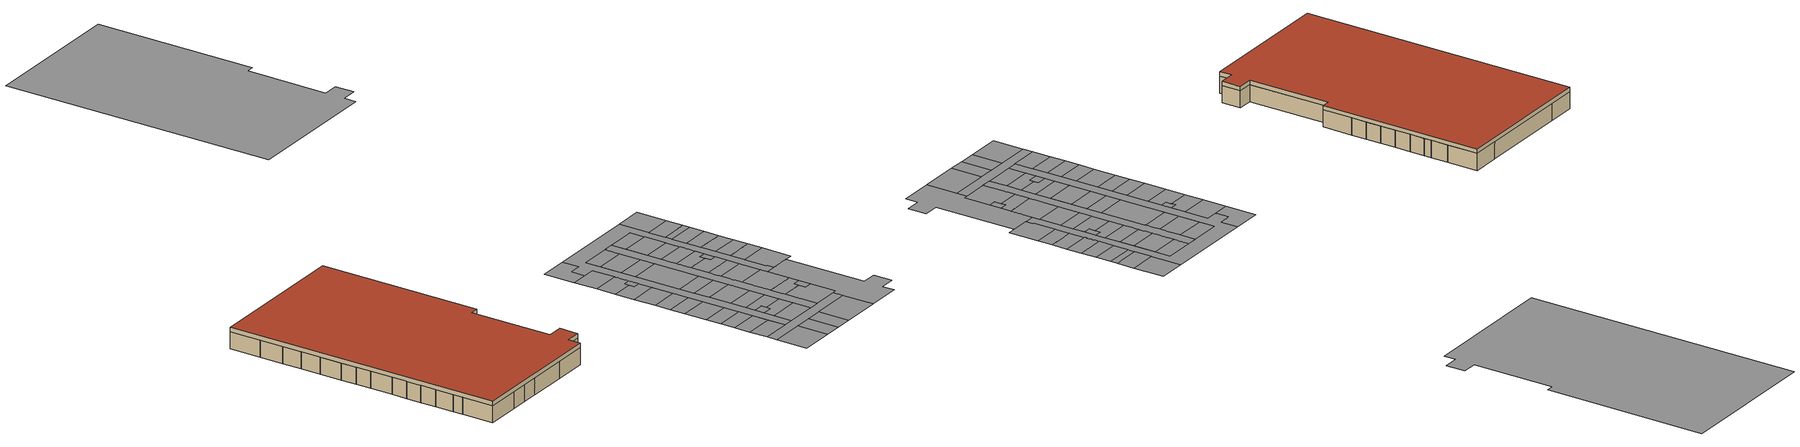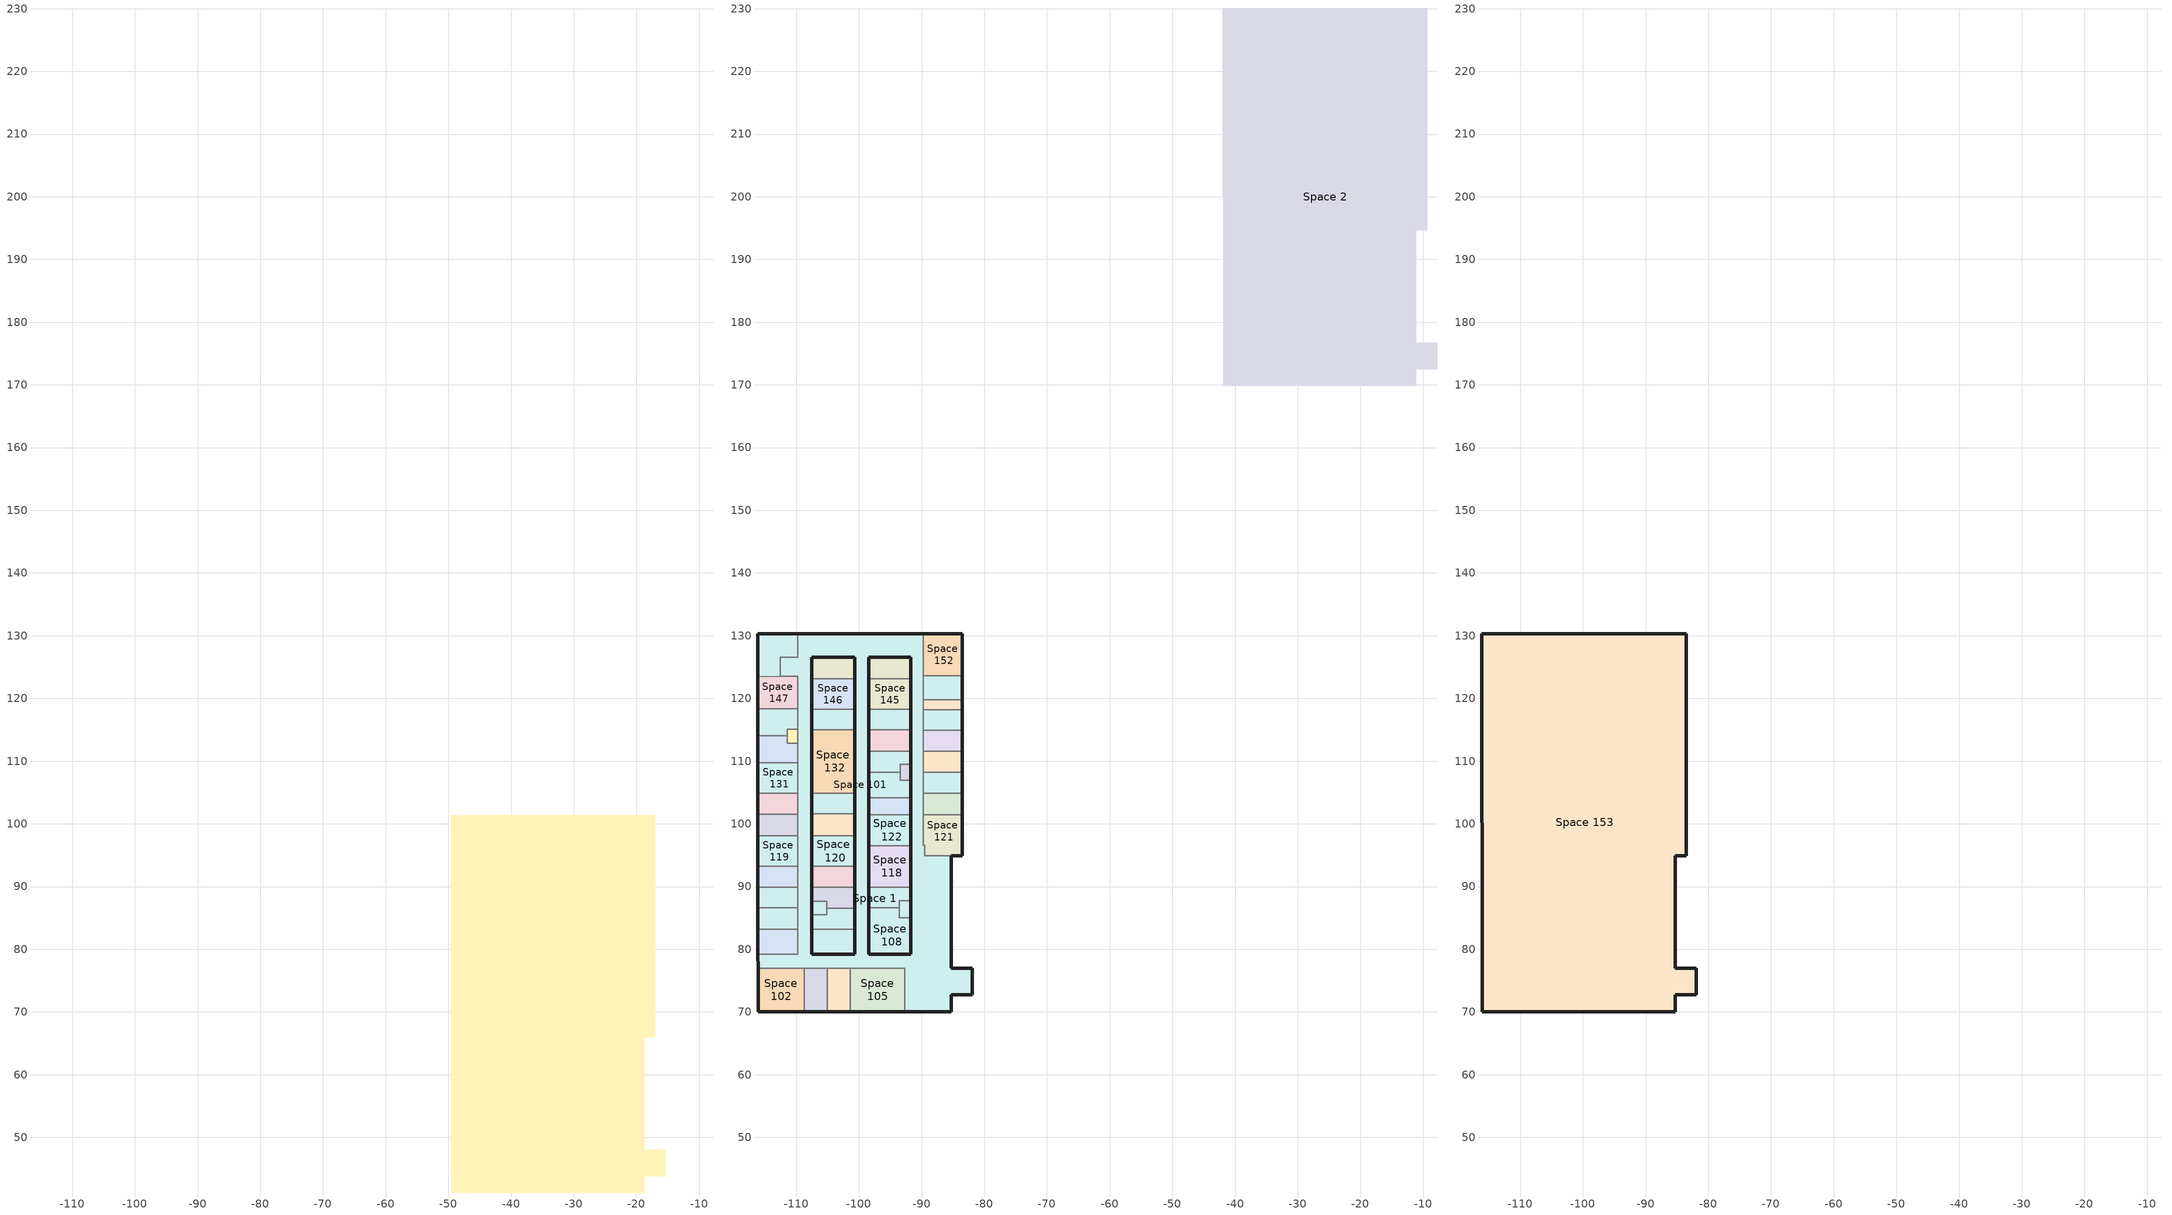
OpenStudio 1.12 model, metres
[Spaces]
Space 3
 floor ground: -31.9,97.63 -31.89,50.3 -34.15,50.28 -34.15,54.24 -34.17,57.63 -34.17,86.05 -34.18,86.05 -34.19,97.63 z-3.33; -31.89,67.58 -25.26,67.58 -25.26,60.95 -31.89,60.95 z-3.33; -34.17,75.97 -34.17,72.66 -41.01,72.66 -41.01,75.97 z-3.33; -43.24,64.25 -43.24,60.93 -49.6,60.93 -49.6,64.25 z-3.33; -26.18,48.01 -26.18,41.13 -34.85,41.13 -34.85,48.01 z-3.33; -43.25,75.92 -43.25,72.55 -49.61,72.55 -49.61,75.92 z-3.33; -43.24,57.66 -43.23,54.24 -49.59,54.23 -49.6,57.66 z-3.33; -23.24,89.25 -17.03,89.25 -17.03,85.97 -23.24,85.97 z-3.33; -26.18,50.3 -26.18,48.01 -49.59,48 -49.59,50.28 -34.15,50.28 -31.89,50.3 z-3.33; -18.76,65.98 -18.76,48.01 -15.42,48.01 -15.42,43.78 -18.79,43.78 -18.79,41.13 -26.18,41.13 -26.18,50.3 -25.26,50.3 -25.26,65.95 -22.96,65.95 z-3.33; -27.05,57.68 -27.05,56.08 -25.26,56.08 -25.26,50.3 -31.89,50.3 -31.89,57.68 z-3.33; -43.23,54.24 -43.23,50.28 -49.59,50.28 -49.59,54.23 z-3.33; -17.03,72.52 -17.03,65.98 -18.76,65.98 -22.96,65.95 -22.96,67.62 -23.24,67.62 -23.24,72.52 z-3.33; -43.27,94.55 -43.27,89.41 -49.63,89.4 -49.63,94.55 z-3.33; -25.25,82.6 -25.25,80.56 -26.89,80.56 -26.89,79.31 -31.89,79.31 -31.89,82.6 z-3.33; -25.26,94.16 -25.25,89.33 -31.89,89.32 -31.9,94.16 z-3.33; -25.25,75.24 -25.25,72.52 -31.89,72.53 -31.89,75.24 z-3.33; -23.24,85.97 -17.03,85.97 -17.03,82.6 -23.24,82.6 z-3.33; -34.17,86.05 -34.17,75.97 -41.02,75.97 -41.02,86.05 z-3.33; -25.25,86.05 -25.25,82.6 -31.89,82.6 -31.89,86.05 z-3.33; -43.26,86.15 -43.26,83.9 -44.89,83.9 -44.89,86.15 z-3.33; -17.03,90.84 -17.03,89.25 -23.24,89.25 -23.24,90.84 z-3.33; -23.24,94.64 -17.03,94.64 -17.03,90.84 -23.24,90.84 z-3.33; -49.64,101.41 -43.28,101.41 -43.28,97.63 -46.04,97.63 -46.04,94.55 -49.63,94.55 z-3.33; -26.89,79.31 -26.89,77.98 -25.25,77.98 -25.25,75.24 -31.89,75.24 -31.89,79.31 z-3.33; -34.17,64.25 -34.17,60.93 -40.99,60.93 -40.99,64.25 z-3.33; -38.52,48.01 -38.52,41.13 -42.19,41.13 -42.19,48.01 z-3.33; -23.24,101.41 -23.24,67.62 -22.96,67.62 -22.96,65.95 -25.26,65.95 -25.26,97.63 -41.03,97.63 -41.02,75.97 -41.01,75.97 -41.01,72.66 -41,72.66 -41,69.19 -41,64.25 -40.99,64.25 -40.98,50.28 -43.23,50.28 -43.24,60.93 -43.27,94.55 -46.04,94.55 -46.04,97.63 -43.28,97.63 -43.28,101.41 z-3.33; -42.19,48.01 -42.19,41.13 -49.58,41.13 -49.59,48 z-3.33; -34.19,97.63 -34.19,94.17 -41.03,94.16 -41.03,97.63 z-3.33; -17.03,82.6 -17.03,79.25 -23.24,79.25 -23.24,82.6 z-3.33; -25.26,60.95 -25.26,58.76 -27.05,58.76 -27.05,57.68 -31.89,57.68 -31.89,60.95 z-3.33; -34.18,89.33 -34.18,86.05 -41.02,86.05 -41.02,89.33 z-3.33; -34.17,60.93 -34.17,57.63 -38.63,57.63 -38.63,58.69 -40.99,58.69 -40.99,60.93 z-3.33; -34.85,48.01 -34.85,41.13 -38.52,41.13 -38.52,48.01 z-3.33; -34.15,54.24 -34.15,50.28 -40.98,50.28 -40.99,54.24 z-3.33; -25.26,97.63 -25.26,94.16 -31.9,94.16 -31.9,97.63 z-3.33; -43.24,60.93 -43.24,57.66 -49.6,57.66 -49.6,60.93 z-3.33; -43.27,89.41 -43.26,86.15 -44.89,86.15 -44.89,85.13 -49.62,85.13 -49.63,89.4 z-3.33; -23.24,75.91 -17.03,75.91 -17.03,72.52 -23.24,72.52 z-3.33; -25.26,58.76 -25.26,56.08 -27.05,56.08 -27.05,58.76 z-3.33; -23.24,79.25 -17.03,79.25 -17.03,75.91 -23.24,75.91 z-3.33; -25.25,89.33 -25.25,86.05 -31.89,86.05 -31.89,89.32 z-3.33; -31.89,72.53 -25.25,72.52 -25.26,67.58 -31.89,67.58 z-3.33; -43.25,72.55 -43.25,69.19 -49.61,69.19 -49.61,72.55 z-3.33; -34.17,72.66 -34.17,69.19 -41,69.19 -41,72.66 z-3.33; -43.26,80.76 -43.25,75.92 -49.61,75.92 -49.62,80.76 z-3.33; -34.17,57.63 -34.15,54.24 -40.99,54.24 -40.99,56.53 -38.63,56.53 -38.63,57.63 z-3.33; -25.25,80.56 -25.25,77.98 -26.89,77.98 -26.89,80.56 z-3.33; -17.03,101.41 -17.03,94.64 -23.24,94.64 -23.24,101.41 z-3.33; -34.19,94.17 -34.18,89.33 -41.02,89.33 -41.03,94.16 z-3.33; -43.25,69.19 -43.24,64.25 -49.6,64.25 -49.61,69.19 z-3.33; -38.63,58.69 -38.63,56.53 -40.99,56.53 -40.99,58.69 z-3.33; -34.17,69.19 -34.17,64.25 -41,64.25 -41,69.19 z-3.33; -44.89,85.13 -44.89,83.9 -43.26,83.9 -43.26,80.76 -49.62,80.76 -49.62,85.13 z-3.33
Space 1
 floor ground: -109.74,98.13 -109.73,93.2 -116.09,93.2 -116.1,98.13 z0; -93.54,86.62 -93.54,85.03 -91.75,85.03 -91.75,79.24 -98.38,79.24 -98.38,86.62 z0; -91.74,111.54 -91.74,109.5 -93.38,109.5 -93.38,108.25 -98.38,108.25 -98.38,111.54 z0; -91.74,104.19 -91.74,101.47 -98.38,101.47 -98.38,104.19 z0; -91.74,109.5 -91.74,106.92 -93.38,106.92 -93.38,109.5 z0; -91.75,87.7 -91.75,85.03 -93.54,85.03 -93.54,87.7 z0; -105.12,87.63 -105.12,85.47 -107.48,85.47 -107.48,87.63 z0; -100.68,126.57 -100.68,123.11 -107.52,123.11 -107.52,126.57 z0; -92.67,76.95 -92.67,70.07 -101.34,70.07 -101.34,76.95 z0; -109.76,118.35 -109.75,115.09 -111.38,115.09 -111.38,114.07 -116.11,114.07 -116.12,118.34 z0; -109.73,93.2 -109.73,89.87 -116.09,89.87 -116.09,93.2 z0; -109.75,109.71 -109.75,104.86 -116.1,104.86 -116.11,109.7 z0; -100.66,114.99 -100.66,104.91 -107.51,104.91 -107.51,114.99 z0; -83.52,130.35 -83.52,123.59 -89.73,123.59 -89.73,130.35 z0; -91.75,89.9 -91.75,87.7 -93.54,87.7 -93.54,86.62 -98.38,86.62 -98.38,89.9 z0; -89.73,123.59 -83.52,123.59 -83.52,119.78 -89.73,119.78 z0; -83.52,101.46 -83.52,94.92 -85.25,94.92 -89.45,94.89 -89.45,96.56 -89.73,96.56 -89.73,101.46 z0; -100.66,98.13 -100.66,93.2 -107.49,93.2 -107.49,98.13 z0; -91.75,126.57 -91.75,123.11 -98.39,123.11 -98.39,126.57 z0; -89.73,118.19 -83.52,118.19 -83.52,114.92 -89.73,114.92 z0; -83.52,119.78 -83.52,118.19 -89.73,118.19 -89.73,119.78 z0; -83.52,111.54 -83.52,108.2 -89.73,108.2 -89.73,111.54 z0; -89.73,114.92 -83.52,114.92 -83.52,111.54 -89.73,111.54 z0; -89.73,108.2 -83.52,108.2 -83.52,104.85 -89.73,104.85 z0; -89.73,104.85 -83.52,104.85 -83.52,101.46 -89.73,101.46 z0; -105.01,76.95 -105.01,70.07 -108.68,70.07 -108.68,76.95 z0; -109.72,83.18 -109.72,79.22 -116.08,79.22 -116.08,83.17 z0; -100.66,93.2 -100.66,89.87 -107.48,89.87 -107.48,93.2 z0; -91.75,123.11 -91.74,118.27 -98.38,118.26 -98.39,123.11 z0; -109.73,89.87 -109.73,86.6 -116.09,86.6 -116.09,89.87 z0; -91.74,114.99 -91.74,111.54 -98.38,111.54 -98.38,114.99 z0; -93.38,108.25 -93.38,106.92 -91.74,106.92 -91.74,104.19 -98.38,104.19 -98.38,108.25 z0; -109.75,104.86 -109.74,101.5 -116.1,101.49 -116.1,104.86 z0; -100.66,86.58 -100.64,83.18 -107.48,83.18 -107.48,85.47 -105.12,85.47 -105.12,86.58 z0; -100.66,101.6 -100.66,98.13 -107.49,98.13 -107.49,101.6 z0; -100.68,123.11 -100.67,118.27 -107.51,118.27 -107.52,123.11 z0; -100.67,118.27 -100.67,114.99 -107.51,114.99 -107.51,118.27 z0; -111.38,114.07 -111.38,112.84 -109.75,112.84 -109.75,109.71 -116.11,109.7 -116.11,114.07 z0; -100.66,104.91 -100.66,101.6 -107.5,101.6 -107.5,104.91 z0; -109.75,115.09 -109.75,112.84 -111.38,112.84 -111.38,115.09 z0; -108.68,76.95 -108.68,70.07 -116.07,70.07 -116.08,76.95 z0; -109.76,123.5 -109.76,118.35 -116.12,118.34 -116.12,123.49 z0; -98.38,96.53 -91.75,96.52 -91.75,89.9 -98.38,89.9 z0; -116.13,130.35 -109.77,130.35 -109.77,126.57 -112.53,126.57 -112.53,123.49 -116.12,123.49 z0; -109.73,86.6 -109.72,83.18 -116.08,83.17 -116.09,86.6 z0; -109.74,101.5 -109.74,98.13 -116.1,98.13 -116.1,101.49 z0; -100.64,83.18 -100.64,79.22 -107.47,79.22 -107.48,83.18 z0; -101.34,76.95 -101.34,70.07 -105.01,70.07 -105.01,76.95 z0; -98.38,101.47 -91.74,101.47 -91.75,96.52 -98.38,96.53 z0; -91.74,118.27 -91.74,114.99 -98.38,114.99 -98.38,118.26 z0; -100.66,89.87 -100.66,86.58 -105.12,86.58 -105.12,87.63 -107.48,87.63 -107.48,89.87 z0; -89.73,130.35 -89.73,96.56 -89.45,96.56 -89.45,94.89 -85.25,94.92 -85.25,76.95 -81.91,76.95 -81.91,72.73 -85.28,72.73 -85.28,70.07 -92.67,70.07 -92.67,76.95 -116.08,76.95 -116.08,79.22 -109.72,79.22 -109.73,89.87 -109.76,123.5 -112.53,123.49 -112.53,126.57 -109.77,126.57 -109.77,130.35 z0
Space 101
 floor ground: -89.73,130.35 -89.73,96.56 -89.45,96.56 -89.45,94.89 -85.25,94.92 -85.25,76.95 -81.91,76.95 -81.91,72.73 -85.28,72.73 -85.28,70.07 -92.67,70.07 -92.67,76.95 -116.08,76.95 -116.08,79.22 -109.72,79.22 -109.76,123.5 -112.53,123.49 -112.53,126.57 -109.77,126.57 -109.77,130.35 z0; -100.67,118.27 -100.67,114.99 -107.51,114.99 -107.51,118.27 z0; -91.74,118.27 -91.74,114.99 -98.38,114.99 -98.38,118.26 z0; -100.68,123.11 -100.67,118.27 -107.51,118.27 -107.52,123.11 z0; -109.77,130.35 -89.73,130.35 -89.73,96.56 -89.45,96.56 -89.45,94.89 -85.25,94.92 -85.25,76.95 -81.91,76.95 -81.91,72.73 -85.28,72.73 -85.28,70.07 -92.67,70.07 -92.67,76.95 -116.08,76.95 -116.08,79.22 -109.72,79.22 -109.76,123.5 -112.53,123.49 -112.53,126.57 -109.77,126.57 z0; -91.75,123.11 -91.74,118.27 -98.38,118.26 -98.39,123.11 z0; -109.77,130.35 -89.73,130.35 -89.73,96.56 -89.45,96.56 -89.45,94.89 -85.25,94.92 -85.25,76.95 -81.91,76.95 -81.91,72.73 -85.28,72.73 -85.28,70.07 -92.67,70.07 -92.67,76.95 -116.08,76.95 -116.08,79.22 -109.72,79.22 -109.76,123.5 -112.53,123.49 -112.53,126.57 -109.77,126.57 z0; -91.75,126.57 -91.75,123.11 -98.39,123.11 -98.39,126.57 z0; -91.74,114.99 -91.74,111.54 -98.38,111.54 -98.38,114.99 z0; -107.52,126.57 -100.68,126.57 -100.68,123.11 -107.52,123.11 z0
 wall outside: -89.73,130.35 -109.77,130.35 / -92.67,70.07 -85.28,70.07 -85.28,72.73 -81.91,72.73 -81.91,76.95 -85.25,76.95 -85.25,94.92 / -116.08,79.22 -116.08,76.95 z0:3.66
 wall to Space 140: -109.76,118.35 -109.75,115.09 z0:3.66
 wall to Space 147: -112.53,123.49 -109.76,123.5 -109.76,118.35 z0:3.66
 wall to Space 151: -109.77,130.35 -109.77,126.57 -112.53,126.57 -112.53,123.49 z0:3.66
 wall to Space 152: -89.73,123.59 -89.73,130.35 z0:3.66
 wall to Space 148: -89.73,119.78 -89.73,123.59 z0:3.66
 wall to Space 144: -89.73,118.19 -89.73,119.78 z0:3.66
 wall to Space 141: -89.73,114.92 -89.73,118.19 z0:3.66
 wall to Space 138: -89.73,111.54 -89.73,114.92 z0:3.66
 wall to Space 134: -89.73,108.2 -89.73,111.54 z0:3.66
 wall to Space 130: -89.73,104.85 -89.73,108.2 z0:3.66
 wall to Space 125: -89.73,101.46 -89.73,104.85 z0:3.66
 wall to Space 121: -85.25,94.92 -89.45,94.89 -89.45,96.56 -89.73,96.56 -89.73,101.46 z0:3.66
 wall to Space 105: -101.34,76.95 -92.67,76.95 -92.67,70.07 z0:3.66
 wall to Space 104: -105.01,76.95 -101.34,76.95 z0:3.66
 wall to Space 103: -108.68,76.95 -105.01,76.95 z0:3.66
 wall to Space 102: -116.08,76.95 -108.68,76.95 z0:3.66
 wall to Space 106: -109.72,83.18 -109.72,79.22 -116.08,79.22 z0:3.66
 wall to Space 109: -109.73,86.6 -109.72,83.18 z0:3.66
 wall to Space 114: -109.73,89.87 -109.73,86.6 z0:3.66
 wall to Space 116: -109.73,93.2 -109.73,89.87 z0:3.66
 wall to Space 119: -109.74,98.13 -109.73,93.2 z0:3.66
 wall to Space 123: -109.74,101.5 -109.74,98.13 z0:3.66
 wall to Space 127: -109.75,104.86 -109.74,101.5 z0:3.66
 wall to Space 131: -109.75,109.71 -109.75,104.86 z0:3.66
 wall to Space 136: -109.75,112.84 -109.75,109.71 z0:3.66
 wall to Space 139: -109.75,115.09 -109.75,112.84 z0:3.66
 roof outside: -85.28,70.07 -85.28,72.73 -81.91,72.73 -81.91,76.95 -85.25,76.95 -85.25,94.92 -89.45,94.89 -89.45,96.56 -89.73,96.56 -89.73,130.35 -109.77,130.35 -109.77,126.57 -112.53,126.57 -112.53,123.49 -109.76,123.5 -109.72,79.22 -116.08,79.22 -116.08,76.95 -92.67,76.95 -92.67,70.07 z3.66; -85.28,70.07 -85.28,72.73 -81.91,72.73 -81.91,76.95 -85.25,76.95 -85.25,94.92 -89.45,94.89 -89.45,96.56 -89.73,96.56 -89.73,130.35 -109.77,130.35 -109.77,126.57 -112.53,126.57 -112.53,123.49 -109.76,123.5 -109.72,79.22 -116.08,79.22 -116.08,76.95 -92.67,76.95 -92.67,70.07 z3.66; -85.28,70.07 -85.28,72.73 -81.91,72.73 -81.91,76.95 -85.25,76.95 -85.25,94.92 -89.45,94.89 -89.45,96.56 -89.73,96.56 -89.73,130.35 -109.77,130.35 -109.77,126.57 -112.53,126.57 -112.53,123.49 -109.76,123.5 -109.72,79.22 -116.08,79.22 -116.08,76.95 -92.67,76.95 -92.67,70.07 z3.66
Space 102
 floor ground: -108.68,76.95 -108.68,70.07 -116.07,70.07 -116.08,76.95 z0
 wall outside: -116.08,76.95 -116.07,70.07 -108.68,70.07 z0:3.66
 wall to Space 103: -108.68,70.07 -108.68,76.95 z0:3.66
 roof outside: -108.68,70.07 -108.68,76.95 -116.08,76.95 -116.07,70.07 z3.66
Space 103
 floor ground: -105.01,76.95 -105.01,70.07 -108.68,70.07 -108.68,76.95 z0
 wall outside: -108.68,70.07 -105.01,70.07 z0:3.66
 wall to Space 104: -105.01,70.07 -105.01,76.95 z0:3.66
 roof outside: -105.01,70.07 -105.01,76.95 -108.68,76.95 -108.68,70.07 z3.66
Space 104
 floor ground: -101.34,76.95 -101.34,70.07 -105.01,70.07 -105.01,76.95 z0
 wall outside: -105.01,70.07 -101.34,70.07 z0:3.66
 wall to Space 105: -101.34,70.07 -101.34,76.95 z0:3.66
 roof outside: -101.34,70.07 -101.34,76.95 -105.01,76.95 -105.01,70.07 z3.66
Space 105
 floor ground: -92.67,76.95 -92.67,70.07 -101.34,70.07 -101.34,76.95 z0
 wall outside: -101.34,70.07 -92.67,70.07 z0:3.66
 roof outside: -92.67,70.07 -92.67,76.95 -101.34,76.95 -101.34,70.07 z3.66
Space 106
 floor ground: -109.72,83.18 -109.72,79.22 -116.08,79.22 -116.08,83.17 z0
 wall outside: -116.08,83.17 -116.08,79.22 z0:3.66
 wall to Space 109: -109.72,83.18 -116.08,83.17 z0:3.66
 roof outside: -109.72,79.22 -109.72,83.18 -116.08,83.17 -116.08,79.22 z3.66
Space 107
 floor ground: -100.64,83.18 -100.64,79.22 -107.47,79.22 -107.48,83.18 z0
 wall outside: -107.48,83.18 -107.47,79.22 -100.64,79.22 -100.64,83.18 z0:3.66
 wall to Space 110: -100.64,83.18 -107.48,83.18 z0:3.66
 roof outside: -100.64,79.22 -100.64,83.18 -107.48,83.18 -107.47,79.22 z3.66
Space 108
 floor ground: -93.54,86.62 -93.54,85.03 -91.75,85.03 -91.75,79.24 -98.38,79.24 -98.38,86.62 z0
 wall outside: -98.38,86.62 -98.38,79.24 -91.75,79.24 -91.75,85.03 z0:3.66
 wall to Space 115: -93.54,86.62 -98.38,86.62 z0:3.66
 wall to Space 111: -91.75,85.03 -93.54,85.03 -93.54,86.62 z0:3.66
 roof outside: -91.75,79.24 -91.75,85.03 -93.54,85.03 -93.54,86.62 -98.38,86.62 -98.38,79.24 z3.66
Space 109
 floor ground: -109.73,86.6 -109.72,83.18 -116.08,83.17 -116.09,86.6 z0
 wall outside: -116.09,86.6 -116.08,83.17 z0:3.66
 wall to Space 114: -109.73,86.6 -116.09,86.6 z0:3.66
 roof outside: -116.08,83.17 -109.72,83.18 -109.73,86.6 -116.09,86.6 z3.66
Space 110
 floor ground: -100.66,86.58 -100.64,83.18 -107.48,83.18 -107.48,85.47 -105.12,85.47 -105.12,86.58 z0
 wall outside: -107.48,85.47 -107.48,83.18 / -100.64,83.18 -100.66,86.58 z0:3.66
 wall to Space 112: -105.12,86.58 -105.12,85.47 -107.48,85.47 z0:3.66
 wall to Space 113: -100.66,86.58 -105.12,86.58 z0:3.66
 roof outside: -107.48,83.18 -100.64,83.18 -100.66,86.58 -105.12,86.58 -105.12,85.47 -107.48,85.47 z3.66
Space 111
 floor ground: -91.75,87.7 -91.75,85.03 -93.54,85.03 -93.54,87.7 z0
 wall outside: -91.75,85.03 -91.75,87.7 z0:3.66
 wall to Space 115: -91.75,87.7 -93.54,87.7 -93.54,86.62 z0:3.66
 roof outside: -91.75,85.03 -91.75,87.7 -93.54,87.7 -93.54,85.03 z3.66
Space 112
 floor ground: -105.12,87.63 -105.12,85.47 -107.48,85.47 -107.48,87.63 z0
 wall outside: -107.48,87.63 -107.48,85.47 z0:3.66
 wall to Space 113: -105.12,86.58 -105.12,87.63 -107.48,87.63 z0:3.66
 roof outside: -105.12,85.47 -105.12,87.63 -107.48,87.63 -107.48,85.47 z3.66
Space 113
 floor ground: -100.66,89.87 -100.66,86.58 -105.12,86.58 -105.12,87.63 -107.48,87.63 -107.48,89.87 z0
 wall outside: -100.66,86.58 -100.66,89.87 / -107.48,89.87 -107.48,87.63 z0:3.66
 wall to Space 117: -100.66,89.87 -107.48,89.87 z0:3.66
 roof outside: -100.66,86.58 -100.66,89.87 -107.48,89.87 -107.48,87.63 -105.12,87.63 -105.12,86.58 z3.66
Space 114
 floor ground: -109.73,89.87 -109.73,86.6 -116.09,86.6 -116.09,89.87 z0
 wall outside: -116.09,89.87 -116.09,86.6 z0:3.66
 wall to Space 116: -109.73,89.87 -116.09,89.87 z0:3.66
 roof outside: -109.73,86.6 -109.73,89.87 -116.09,89.87 -116.09,86.6 z3.66
Space 115
 floor ground: -98.38,89.9 -91.75,89.9 -91.75,87.7 -93.54,87.7 -93.54,86.62 -98.38,86.62 z0
 wall outside: -98.38,89.9 -98.38,86.62 / -91.75,87.7 -91.75,89.9 z0:3.66
 wall to Space 118: -91.75,89.9 -98.38,89.9 z0:3.66
 roof outside: -93.54,86.62 -93.54,87.7 -91.75,87.7 -91.75,89.9 -98.38,89.9 -98.38,86.62 z3.66
Space 116
 floor ground: -109.73,93.2 -109.73,89.87 -116.09,89.87 -116.09,93.2 z0
 wall outside: -116.09,93.2 -116.09,89.87 z0:3.66
 wall to Space 119: -109.73,93.2 -116.09,93.2 z0:3.66
 roof outside: -109.73,89.87 -109.73,93.2 -116.09,93.2 -116.09,89.87 z3.66
Space 117
 floor ground: -100.66,93.2 -100.66,89.87 -107.48,89.87 -107.48,93.2 z0
 wall outside: -100.66,89.87 -100.66,93.2 / -107.48,93.2 -107.48,89.87 z0:3.66
 wall to Space 120: -100.66,93.2 -107.48,93.2 z0:3.66
 roof outside: -100.66,89.87 -100.66,93.2 -107.48,93.2 -107.48,89.87 z3.66
Space 118
 floor ground: -98.38,96.53 -91.75,96.52 -91.75,89.9 -98.38,89.9 z0
 wall outside: -91.75,89.9 -91.75,96.52 / -98.38,96.53 -98.38,89.9 z0:3.66
 wall to Space 122: -91.75,96.52 -98.38,96.53 z0:3.66
 roof outside: -91.75,89.9 -91.75,96.52 -98.38,96.53 -98.38,89.9 z3.66
Space 119
 floor ground: -109.74,98.13 -109.73,93.2 -116.09,93.2 -116.1,98.13 z0
 wall outside: -116.1,98.13 -116.09,93.2 z0:3.66
 wall to Space 123: -109.74,98.13 -116.1,98.13 z0:3.66
 roof outside: -109.73,93.2 -109.74,98.13 -116.1,98.13 -116.09,93.2 z3.66
Space 120
 floor ground: -100.66,98.13 -100.66,93.2 -107.49,93.2 -107.49,98.13 z0
 wall outside: -100.66,93.2 -100.66,98.13 / -107.49,98.13 -107.49,93.2 -107.48,93.2 z0:3.66
 wall to Space 124: -100.66,98.13 -107.49,98.13 z0:3.66
 roof outside: -100.66,93.2 -100.66,98.13 -107.49,98.13 -107.49,93.2 z3.66
Space 121
 floor ground: -83.52,101.46 -83.52,94.92 -85.25,94.92 -89.45,94.89 -89.45,96.56 -89.73,96.56 -89.73,101.46 z0
 wall outside: -85.25,94.92 -83.52,94.92 -83.52,101.46 z0:3.66
 wall to Space 125: -83.52,101.46 -89.73,101.46 z0:3.66
 roof outside: -89.45,94.89 -85.25,94.92 -83.52,94.92 -83.52,101.46 -89.73,101.46 -89.73,96.56 -89.45,96.56 z3.66
Space 122
 floor ground: -98.38,101.47 -91.74,101.47 -91.75,96.52 -98.38,96.53 z0
 wall outside: -91.75,96.52 -91.74,101.47 / -98.38,101.47 -98.38,96.53 z0:3.66
 wall to Space 126: -91.74,101.47 -98.38,101.47 z0:3.66
 roof outside: -91.75,96.52 -91.74,101.47 -98.38,101.47 -98.38,96.53 z3.66
Space 123
 floor ground: -109.74,101.5 -109.74,98.13 -116.1,98.13 -116.1,101.49 z0
 wall outside: -116.1,101.49 -116.1,98.13 z0:3.66
 wall to Space 127: -109.74,101.5 -116.1,101.49 z0:3.66
 roof outside: -109.74,98.13 -109.74,101.5 -116.1,101.49 -116.1,98.13 z3.66
Space 124
 floor ground: -100.66,101.6 -100.66,98.13 -107.49,98.13 -107.49,101.6 z0
 wall outside: -100.66,98.13 -100.66,101.6 / -107.49,101.6 -107.49,98.13 z0:3.66
 wall to Space 128: -100.66,101.6 -107.49,101.6 z0:3.66
 roof outside: -100.66,98.13 -100.66,101.6 -107.49,101.6 -107.49,98.13 z3.66
Space 125
 floor ground: -83.52,104.85 -83.52,101.46 -89.73,101.46 -89.73,104.85 z0
 wall outside: -83.52,101.46 -83.52,104.85 z0:3.66
 wall to Space 130: -83.52,104.85 -89.73,104.85 z0:3.66
 roof outside: -83.52,101.46 -83.52,104.85 -89.73,104.85 -89.73,101.46 z3.66
Space 126
 floor ground: -91.74,104.19 -91.74,101.47 -98.38,101.47 -98.38,104.19 z0
 wall outside: -98.38,104.19 -98.38,101.47 / -91.74,101.47 -91.74,104.19 z0:3.66
 wall to Space 129: -91.74,104.19 -98.38,104.19 z0:3.66
 roof outside: -91.74,101.47 -91.74,104.19 -98.38,104.19 -98.38,101.47 z3.66
Space 127
 floor ground: -109.75,104.86 -109.74,101.5 -116.1,101.49 -116.1,104.86 z0
 wall outside: -116.1,104.86 -116.1,101.49 z0:3.66
 wall to Space 131: -109.75,104.86 -116.1,104.86 z0:3.66
 roof outside: -116.1,101.49 -109.74,101.5 -109.75,104.86 -116.1,104.86 z3.66
Space 128
 floor ground: -100.66,104.91 -100.66,101.6 -107.5,101.6 -107.5,104.91 z0
 wall outside: -100.66,101.6 -100.66,104.91 / -107.5,104.91 -107.5,101.6 -107.49,101.6 z0:3.66
 wall to Space 132: -100.66,104.91 -107.5,104.91 z0:3.66
 roof outside: -100.66,101.6 -100.66,104.91 -107.5,104.91 -107.5,101.6 z3.66
Space 129
 floor ground: -93.38,108.25 -93.38,106.92 -91.74,106.92 -91.74,104.19 -98.38,104.19 -98.38,108.25 z0
 wall outside: -91.74,104.19 -91.74,106.92 / -98.38,108.25 -98.38,104.19 z0:3.66
 wall to Space 135: -93.38,108.25 -98.38,108.25 z0:3.66
 wall to Space 133: -91.74,106.92 -93.38,106.92 -93.38,108.25 z0:3.66
 roof outside: -91.74,104.19 -91.74,106.92 -93.38,106.92 -93.38,108.25 -98.38,108.25 -98.38,104.19 z3.66
Space 130
 floor ground: -83.52,108.2 -83.52,104.85 -89.73,104.85 -89.73,108.2 z0
 wall outside: -83.52,104.85 -83.52,108.2 z0:3.66
 wall to Space 134: -83.52,108.2 -89.73,108.2 z0:3.66
 roof outside: -83.52,104.85 -83.52,108.2 -89.73,108.2 -89.73,104.85 z3.66
Space 131
 floor ground: -109.75,109.71 -109.75,104.86 -116.1,104.86 -116.11,109.7 z0
 wall outside: -116.11,109.7 -116.1,104.86 z0:3.66
 wall to Space 136: -109.75,109.71 -116.11,109.7 z0:3.66
 roof outside: -109.75,104.86 -109.75,109.71 -116.11,109.7 -116.1,104.86 z3.66
Space 132
 floor ground: -100.66,114.99 -100.66,104.91 -107.51,104.91 -107.51,114.99 z0
 wall outside: -100.66,104.91 -100.66,114.99 -100.67,114.99 / -107.51,114.99 -107.51,104.91 -107.5,104.91 z0:3.66
 wall to Space 142: -100.67,114.99 -107.51,114.99 z0:3.66
 roof outside: -100.66,104.91 -100.66,114.99 -107.51,114.99 -107.51,104.91 z3.66
Space 133
 floor ground: -91.74,109.5 -91.74,106.92 -93.38,106.92 -93.38,109.5 z0
 wall outside: -91.74,106.92 -91.74,109.5 z0:3.66
 wall to Space 135: -91.74,109.5 -93.38,109.5 -93.38,108.25 z0:3.66
 roof outside: -91.74,106.92 -91.74,109.5 -93.38,109.5 -93.38,106.92 z3.66
Space 134
 floor ground: -83.52,111.54 -83.52,108.2 -89.73,108.2 -89.73,111.54 z0
 wall outside: -83.52,108.2 -83.52,111.54 z0:3.66
 wall to Space 138: -83.52,111.54 -89.73,111.54 z0:3.66
 roof outside: -83.52,108.2 -83.52,111.54 -89.73,111.54 -89.73,108.2 z3.66
Space 135
 floor ground: -91.74,111.54 -91.74,109.5 -93.38,109.5 -93.38,108.25 -98.38,108.25 -98.38,111.54 z0
 wall outside: -91.74,109.5 -91.74,111.54 / -98.38,111.54 -98.38,108.25 z0:3.66
 wall to Space 137: -91.74,111.54 -98.38,111.54 z0:3.66
 roof outside: -93.38,108.25 -93.38,109.5 -91.74,109.5 -91.74,111.54 -98.38,111.54 -98.38,108.25 z3.66
Space 136
 floor ground: -111.38,114.07 -111.38,112.84 -109.75,112.84 -109.75,109.71 -116.11,109.7 -116.11,114.07 z0
 wall outside: -116.11,114.07 -116.11,109.7 z0:3.66
 wall to Space 140: -111.38,114.07 -116.11,114.07 z0:3.66
 wall to Space 139: -109.75,112.84 -111.38,112.84 -111.38,114.07 z0:3.66
 roof outside: -116.11,109.7 -109.75,109.71 -109.75,112.84 -111.38,112.84 -111.38,114.07 -116.11,114.07 z3.66
Space 137
 floor ground: -91.74,114.99 -91.74,111.54 -98.38,111.54 -98.38,114.99 z0
 wall outside: -91.74,111.54 -91.74,114.99 / -98.38,114.99 -98.38,111.54 z0:3.66
 wall to Space 143: -91.74,114.99 -98.38,114.99 z0:3.66
 roof outside: -91.74,111.54 -91.74,114.99 -98.38,114.99 -98.38,111.54 z3.66
Space 138
 floor ground: -83.52,114.92 -83.52,111.54 -89.73,111.54 -89.73,114.92 z0
 wall outside: -83.52,111.54 -83.52,114.92 z0:3.66
 wall to Space 141: -83.52,114.92 -89.73,114.92 z0:3.66
 roof outside: -89.73,111.54 -83.52,111.54 -83.52,114.92 -89.73,114.92 z3.66
Space 139
 floor ground: -109.75,115.09 -109.75,112.84 -111.38,112.84 -111.38,115.09 z0
 wall to Space 140: -109.75,115.09 -111.38,115.09 -111.38,114.07 z0:3.66
 roof outside: -111.38,112.84 -109.75,112.84 -109.75,115.09 -111.38,115.09 z3.66
Space 140
 floor ground: -109.76,118.35 -109.75,115.09 -111.38,115.09 -111.38,114.07 -116.11,114.07 -116.12,118.34 z0
 wall outside: -116.12,118.34 -116.11,114.07 z0:3.66
 wall to Space 147: -109.76,118.35 -116.12,118.34 z0:3.66
 roof outside: -111.38,114.07 -111.38,115.09 -109.75,115.09 -109.76,118.35 -116.12,118.34 -116.11,114.07 z3.66
Space 141
 floor ground: -83.52,118.19 -83.52,114.92 -89.73,114.92 -89.73,118.19 z0
 wall outside: -83.52,114.92 -83.52,118.19 z0:3.66
 wall to Space 144: -83.52,118.19 -89.73,118.19 z0:3.66
 roof outside: -83.52,114.92 -83.52,118.19 -89.73,118.19 -89.73,114.92 z3.66
Space 142
 floor ground: -100.67,118.27 -100.67,114.99 -107.51,114.99 -107.51,118.27 z0
 wall outside: -100.67,114.99 -100.67,118.27 / -107.51,118.27 -107.51,114.99 z0:3.66
 wall to Space 146: -100.67,118.27 -107.51,118.27 z0:3.66
 roof outside: -100.67,114.99 -100.67,118.27 -107.51,118.27 -107.51,114.99 z3.66
Space 143
 floor ground: -91.74,118.27 -91.74,114.99 -98.38,114.99 -98.38,118.26 z0
 wall outside: -91.74,114.99 -91.74,118.27 / -98.38,118.26 -98.38,114.99 z0:3.66
 wall to Space 145: -91.74,118.27 -98.38,118.26 z0:3.66
 roof outside: -91.74,114.99 -91.74,118.27 -98.38,118.26 -98.38,114.99 z3.66
Space 144
 floor ground: -83.52,119.78 -83.52,118.19 -89.73,118.19 -89.73,119.78 z0
 wall outside: -83.52,118.19 -83.52,119.78 z0:3.66
 wall to Space 148: -83.52,119.78 -89.73,119.78 z0:3.66
 roof outside: -83.52,118.19 -83.52,119.78 -89.73,119.78 -89.73,118.19 z3.66
Space 145
 floor ground: -91.75,123.11 -91.74,118.27 -98.38,118.26 -98.39,123.11 z0
 wall outside: -91.74,118.27 -91.75,123.11 / -98.39,123.11 -98.38,118.26 z0:3.66
 wall to Space 150: -91.75,123.11 -98.39,123.11 z0:3.66
 roof outside: -98.38,118.26 -91.74,118.27 -91.75,123.11 -98.39,123.11 z3.66
Space 146
 floor ground: -100.68,123.11 -100.67,118.27 -107.51,118.27 -107.52,123.11 z0
 wall outside: -100.67,118.27 -100.68,123.11 / -107.52,123.11 -107.51,118.27 z0:3.66
 wall to Space 149: -100.68,123.11 -107.52,123.11 z0:3.66
 roof outside: -100.67,118.27 -100.68,123.11 -107.52,123.11 -107.51,118.27 z3.66
Space 147
 floor ground: -109.76,123.5 -109.76,118.35 -116.12,118.34 -116.12,123.49 z0
 wall outside: -116.12,123.49 -116.12,118.34 z0:3.66
 wall to Space 151: -112.53,123.49 -116.12,123.49 z0:3.66
 roof outside: -116.12,118.34 -109.76,118.35 -109.76,123.5 -116.12,123.49 z3.66
Space 148
 floor ground: -83.52,123.59 -83.52,119.78 -89.73,119.78 -89.73,123.59 z0
 wall outside: -83.52,119.78 -83.52,123.59 z0:3.66
 wall to Space 152: -83.52,123.59 -89.73,123.59 z0:3.66
 roof outside: -83.52,119.78 -83.52,123.59 -89.73,123.59 -89.73,119.78 z3.66
Space 149
 floor ground: -107.52,126.57 -100.68,126.57 -100.68,123.11 -107.52,123.11 z0
 wall outside: -100.68,123.11 -100.68,126.57 -107.52,126.57 -107.52,123.11 z0:3.66
 roof outside: -107.52,123.11 -100.68,123.11 -100.68,126.57 -107.52,126.57 z3.66
Space 150
 floor ground: -91.75,126.57 -91.75,123.11 -98.39,123.11 -98.39,126.57 z0
 wall outside: -91.75,123.11 -91.75,126.57 -98.39,126.57 -98.39,123.11 z0:3.66
 roof outside: -91.75,123.11 -91.75,126.57 -98.39,126.57 -98.39,123.11 z3.66
Space 151
 floor ground: -109.77,130.35 -109.77,126.57 -112.53,126.57 -112.53,123.49 -116.12,123.49 -116.13,130.35 z0
 wall outside: -109.77,130.35 -116.13,130.35 -116.12,123.49 z0:3.66
 roof outside: -116.12,123.49 -112.53,123.49 -112.53,126.57 -109.77,126.57 -109.77,130.35 -116.13,130.35 z3.66
Space 152
 floor ground: -83.52,130.35 -83.52,123.59 -89.73,123.59 -89.73,130.35 z0
 wall outside: -83.52,123.59 -83.52,130.35 -89.73,130.35 z0:3.66
 roof outside: -83.52,123.59 -83.52,130.35 -89.73,130.35 -89.73,123.59 z3.66
Space 2
 floor ground: -9.36,230.1 -9.36,194.67 -11.09,194.67 -11.09,176.7 -7.75,176.7 -7.75,172.47 -11.12,172.47 -11.12,169.82 -41.91,169.82 -41.97,230.1 z0
Space 153
 floor ground: -111.38,114.07 -111.38,112.84 -109.75,112.84 -109.75,109.71 -116.11,109.7 -116.11,114.07 z3.66; -109.75,109.71 -109.75,104.86 -116.1,104.86 -116.11,109.7 z3.66; -89.73,130.35 -83.52,130.35 -83.52,123.59 -89.73,123.59 z3.66; -109.77,130.35 -109.77,126.57 -112.53,126.57 -112.53,123.49 -116.12,123.49 -116.13,130.35 z3.66; -83.52,104.85 -83.52,101.46 -89.73,101.46 -89.73,104.85 z3.66; -83.52,108.2 -83.52,104.85 -89.73,104.85 -89.73,108.2 z3.66; -108.68,76.95 -108.68,70.07 -116.07,70.07 -116.08,76.95 z3.66; -109.76,118.35 -109.75,115.09 -111.38,115.09 -111.38,114.07 -116.11,114.07 -116.12,118.34 z3.66; -83.52,111.54 -83.52,108.2 -89.73,108.2 -89.73,111.54 z3.66; -109.76,123.5 -109.73,89.87 -109.73,86.6 -116.09,86.6 -116.09,89.87 -109.73,89.87 z3.66; -109.74,98.13 -109.73,93.2 -116.09,93.2 -116.1,98.13 z3.66; -89.73,123.59 -83.52,123.59 -83.52,119.78 -89.73,119.78 z3.66; -101.34,76.95 -101.34,70.07 -105.01,70.07 -105.01,76.95 z3.66; -111.38,114.07 -111.38,112.84 -109.75,112.84 -109.75,109.71 -116.11,109.7 -116.11,114.07 z3.66; -83.52,114.92 -83.52,111.54 -89.73,111.54 -89.73,114.92 z3.66; -109.73,93.2 -109.73,89.87 -116.09,89.87 -116.09,93.2 z3.66; -109.75,104.86 -109.74,101.5 -116.1,101.49 -116.1,104.86 z3.66; -89.73,130.35 -89.73,96.56 -89.45,96.56 -89.45,94.89 -85.25,94.92 -85.25,76.95 -81.91,76.95 -81.91,72.73 -85.28,72.73 -85.28,70.07 -92.67,70.07 -92.67,76.95 -116.08,76.95 -116.08,79.22 -109.72,79.22 -109.76,123.5 -112.53,123.49 -112.53,126.57 -109.77,126.57 -109.77,130.35 z3.66; -83.52,101.46 -83.52,94.92 -85.25,94.92 -89.45,94.89 -89.45,96.56 -89.73,96.56 -89.73,101.46 z3.66; -105.01,76.95 -105.01,70.07 -108.68,70.07 -108.68,76.95 z3.66; -109.73,86.6 -109.72,83.18 -116.08,83.17 -116.09,86.6 z3.66; -109.74,101.5 -109.74,98.13 -116.1,98.13 -116.1,101.49 z3.66; -92.67,76.95 -92.67,70.07 -101.34,70.07 -101.34,76.95 z3.66; -109.76,123.5 -109.76,118.35 -116.12,118.34 -116.12,123.49 z3.66; -89.73,118.19 -83.52,118.19 -83.52,114.92 -89.73,114.92 z3.66; -109.75,115.09 -109.75,112.84 -111.38,112.84 -111.38,115.09 z3.66; -89.73,119.78 -83.52,119.78 -83.52,118.19 -89.73,118.19 z3.66; -109.72,83.18 -109.72,79.22 -116.08,79.22 -116.08,83.17 z3.66
 wall outside: -83.52,130.35 -116.13,130.35 -116.07,70.07 -85.28,70.07 -85.28,72.73 -81.91,72.73 -81.91,76.95 -85.25,76.95 -85.25,94.92 -83.52,94.92 -83.52,130.35 z3.66:4.57
 roof outside: -85.28,70.07 -85.28,72.73 -81.91,72.73 -81.91,76.95 -85.25,76.95 -85.25,94.92 -83.52,94.92 -83.52,130.35 -116.13,130.35 -116.07,70.07 z4.57
[Building]
Building 1: Space Type=189.1-2009 - Office - OpenOffice - CZ4-8; Default Construction Set=189.1-2009 - CZ5 - Office
[Site]
Site 1
[ClimateZones]
Climate Zone Institution Name 1=ASHRAE; Climate Zone Document Name 1=ANSI/ASHRAE Standard 169; Climate Zone Document Year 1=2006; Climate Zone Institution Name 2=CEC; Climate Zone Document Name 2=California Climate Zone Descriptions; Climate Zone Document Year 2=1995
[DefaultConstructionSet]
189.1-2009 - CZ5 - Office: Default Exterior Surface Constructions=Default Surface Constructions 13; Default Interior Surface Constructions=Default Surface Constructions 14; Default Ground Contact Surface Constructions=Default Surface Constructions 15; Default Exterior SubSurface Constructions=Default Sub Surface Constructions 9; Default Interior SubSurface Constructions=Default Sub Surface Constructions 10; Interior Partition Construction=Interior Partition
[DefaultSurfaceConstructions]
Name | Floor Construction | Wall Construction | Roof Ceiling Construction
Default Surface Constructions 13 | ExtSlabCarpet 4in ClimateZone 1-8 | ASHRAE 189.1-2009 ExtWall Mass ClimateZone 5 | ASHRAE 189.1-2009 ExtRoof IEAD ClimateZone 2-5
Default Surface Constructions 14 | Interior Floor | Interior Wall | Interior Ceiling
Default Surface Constructions 15 | ExtSlabCarpet 4in ClimateZone 1-8 | ExtSlabCarpet 4in ClimateZone 1-8 | ExtSlabCarpet 4in ClimateZone 1-8
[Construction]
ExtSlabCarpet 4in ClimateZone 1-8: MAT-CC05 4 HW CONCRETE, CP02 CARPET PAD
Interior Floor: F16 Acoustic tile, F05 Ceiling air space resistance, M11 100mm lightweight concrete
Interior Wall: G01a 19mm gypsum board, F04 Wall air space resistance, G01a 19mm gypsum board
Interior Ceiling: M11 100mm lightweight concrete, F05 Ceiling air space resistance, F16 Acoustic tile
Exterior Door: F08 Metal surface, I01 25mm insulation board
Interior Window: Clear 3mm
Interior Door; Interior Partition: G05 25mm wood
ASHRAE 189.1-2009 ExtRoof IEAD ClimateZone 2-5: Roof Membrane, Roof Insulation [21], Metal Decking
ASHRAE 189.1-2009 ExtWindow ClimateZone 4-5: Theoretical Glass [207]
ASHRAE 189.1-2009 ExtWall Mass ClimateZone 5: 1IN Stucco, 8IN Concrete HW, Wall Insulation [40], 1/2IN Gypsum
[Material] Thermal Absorptance=0.9
Name | Roughness | Thickness {m} | Conductivity {W/m-K} | Density {kg/m3} | Specific Heat {J/kg-K} | Solar Absorptance | Visible Absorptance
MAT-CC05 4 HW CONCRETE | Rough | 0.1016 | 1.311 | 2240 | 836.8 | 0.85 | 0.85
1IN Stucco | Smooth | 0.0253 | 0.6918 | 1858 | 837 | 0.92 | 0.92
8IN Concrete HW | MediumRough | 0.2033 | 1.7296 | 2243 | 837 | 0.65 | 0.65
1/2IN Gypsum | Smooth | 0.0127 | 0.16 | 784.9 | 830 | 0.4 | 0.4
Roof Membrane | VeryRough | 0.0095 | 0.16 | 1121.29 | 1460 | 0.7 | 0.7
Metal Decking | MediumSmooth | 0.0015 | 45.006 | 7680 | 418.4 | 0.6 | 0.6
F16 Acoustic tile | MediumSmooth | 0.0191 | 0.06 | 368 | 590 | 0.3 | 0.3
M11 100mm lightweight concrete | MediumRough | 0.1016 | 0.53 | 1280 | 840 | 0.5 | 0.5
G01a 19mm gypsum board | MediumSmooth | 0.019 | 0.16 | 800 | 1090 | 0.4 | 0.4
F08 Metal surface | Smooth | 0.0008 | 45.28 | 7824 | 500 | 0.7 | 0.7
I01 25mm insulation board | MediumRough | 0.0254 | 0.03 | 43 | 1210 | 0.6 | 0.6
G05 25mm wood | MediumSmooth | 0.0254 | 0.15 | 608 | 1630 | 0.5 | 0.5
Roof Insulation [21] | MediumRough | 0.2105 | 0.049 | 265 | 836.8 | 0.7 | 0.7
Wall Insulation [40] | MediumRough | 0.0794 | 0.0432 | 91 | 837 | 0.5 | 0.5
[Material:NoMass]
CP02 CARPET PAD: Roughness=Smooth; Thermal Resistance {m2-K/W}=0.1; Thermal Absorptance=0.9; Solar Absorptance=0.8; Visible Absorptance=0.8
[Material:AirGap]
Name | Thermal Resistance {m2-K/W}
F05 Ceiling air space resistance | 0.18
F04 Wall air space resistance | 0.15
[DefaultSubSurfaceConstructions]
Name | Fixed Window Construction | Operable Window Construction | Door Construction | Tubular Daylight Dome Construction | Tubular Daylight Diffuser Construction
Default Sub Surface Constructions 9 | ASHRAE 189.1-2009 ExtWindow ClimateZone 4-5 | ASHRAE 189.1-2009 ExtWindow ClimateZone 4-5 | Exterior Door | Interior Window | Interior Window
Default Sub Surface Constructions 10 | Interior Window | Interior Window | Interior Door
[WindowMaterial:Glazing] Optical Data Type=SpectralAverage; Thickness {m}=0.003; Back Side Solar Reflectance at Normal Incidence=0; Back Side Visible Reflectance at Normal Incidence=0; Infrared Transmittance at Normal Incidence=0; Dirt Correction Factor for Solar and Visible Transmittance=1; Solar Diffusing=No
Name | Solar Transmittance at Normal Incidence | Front Side Solar Reflectance at Normal Incidence | Visible Transmittance at Normal Incidence | Front Side Visible Reflectance at Normal Incidence | Front Side Infrared Hemispherical Emissivity | Back Side Infrared Hemispherical Emissivity | Conductivity {W/m-K}
Clear 3mm | 0.837 | 0.075 | 0.898 | 0.081 | 0.84 | 0.84 | 0.9
Theoretical Glass [207] | 0.3311 | 0.6189 | 0.44 | 0.51 | 0.9 | 0.9 | 0.0133
[WindowMaterial:Blind]
Window Material Blind 1: Slat Width {m}=0.025; Slat Separation {m}=0.01875; Front Side Slat Beam Solar Reflectance=0.5; Back Side Slat Beam Solar Reflectance=0.5; Front Side Slat Diffuse Solar Reflectance=0.5; Back Side Slat Diffuse Solar Reflectance=0.5; Slat Beam Visible Transmittance=0
[SpaceType]
189.1-2009 - Office - OpenOffice - CZ4-8: Default Schedule Set=189.1-2009 - Office - OpenOffice - CZ4-8 Schedule Set; Design Specification Outdoor Air Object=189.1-2009 - Office - OpenOffice - CZ4-8 Ventilation; Standards Building Type=Office; Standards Space Type=OpenOffice
[DefaultScheduleSet]
189.1-2009 - Office - OpenOffice - CZ4-8 Schedule Set: Number of People Schedule=Office Work Occ; People Activity Level Schedule=Office Activity; Lighting Schedule=Office Bldg Light; Electric Equipment Schedule=Office Bldg Equip; Infiltration Schedule=Office Infil Quarter On
[Lights:Definition]
189.1-2009 - Office - OpenOffice - CZ4-8 Lights Definition: Design Level Calculation Method=Watts/Area; Watts per Space Floor Area {W/m2}=10.6563
[Lights]
189.1-2009 - Office - OpenOffice - CZ4-8 Lights: Lights Definition=189.1-2009 - Office - OpenOffice - CZ4-8 Lights Definition; Space or SpaceType=189.1-2009 - Office - OpenOffice - CZ4-8
[DesignSpecification:OutdoorAir]
189.1-2009 - Office - OpenOffice - CZ4-8 Ventilation: Outdoor Air Method=Sum; Outdoor Air Flow per Person {m3/s-person}=0.00943895
[People:Definition]
189.1-2009 - Office - OpenOffice - CZ4-8 People Definition: Number of People Calculation Method=People/Area; People per Space Floor Area {person/m2}=0.0565105; Fraction Radiant=0.3
[People]
189.1-2009 - Office - OpenOffice - CZ4-8 People: People Definition=189.1-2009 - Office - OpenOffice - CZ4-8 People Definition; Space or SpaceType=189.1-2009 - Office - OpenOffice - CZ4-8
[SpaceInfiltration:DesignFlowRate]
189.1-2009 - Office - OpenOffice - CZ4-8 Infiltration: Space or SpaceType=189.1-2009 - Office - OpenOffice - CZ4-8; Design Flow Rate Calculation Method=Flow/ExteriorArea; Flow per Exterior Surface Area {m3/s-m2}=0.000226568
[ElectricEquipment:Definition]
189.1-2009 - Office - OpenOffice - CZ4-8 Electric Equipment Definition: Design Level Calculation Method=Watts/Area; Watts per Space Floor Area {W/m2}=7.64238
[ElectricEquipment]
189.1-2009 - Office - OpenOffice - CZ4-8 Electric Equipment: Electric Equipment Definition=189.1-2009 - Office - OpenOffice - CZ4-8 Electric Equipment Definition; Space or SpaceType=189.1-2009 - Office - OpenOffice - CZ4-8
[ShadingControl]
Shading Control 1: Shading Type=InteriorBlind; Shading Device Material=Window Material Blind 1
[Space]
Name | Building Story
Space 1; Space 2; Space 3
Space 101; Space 102; Space 103; Space 104; Space 105; Space 106; Space 107; Space 108; Space 109; Space 110; Space 111; Space 112; Space 113; Space 114; Space 115; Space 116; Space 117; Space 118; Space 119; Space 120; Space 121; Space 122; Space 123; Space 124; Space 125; Space 126; Space 127; Space 128; Space 129; Space 130; Space 131; Space 132; Space 133; Space 134; Space 135; Space 136; Space 137; Space 138; Space 139; Space 140; Space 141; Space 142; Space 143; Space 144; Space 145; Space 146; Space 147; Space 148; Space 149; Space 150; Space 151; Space 152 | Building Story 1
Space 153 | Building Story 2
[BuildingStory] Nominal Z Coordinate {m}=0
Name | Nominal Floor to Floor Height {m}
Building Story 1 | 3.6576
Building Story 2 | 0.9144
[Schedule:Ruleset]
Name | Default Day Schedule | Summer Design Day Schedule | Winter Design Day Schedule
Office Bldg Light | Office Bldg Light Default Schedule | Office Bldg Light Summer Design Day | Office Bldg Light Winter Design Day
Office Activity | Office Activity Default Schedule | Office Activity Summer Design Day | Office Activity Winter Design Day
Office Infil Quarter On | Office Infil Quarter On Default Schedule | Office Infil Quarter On Summer Design Day | Office Infil Quarter On Winter Design Day
Office Bldg Equip | Office Bldg Equip Default Schedule | Office Bldg Equip Summer Design Day | Office Bldg Equip Winter Design Day
Office Work Occ | Office Bldg Occ Default Schedule | Office Bldg Occ Summer Design Day | Office Bldg Occ Winter Design Day
[Schedule:Day]
Office Bldg Light Default Schedule: 5, 0, 0.05, 7, 0, 0.1, 8, 0, 0.3, 17, 0, 0.9, 18, 0, 0.7, 20, 0, 0.5, 22, 0, 0.3, 23, 0, 0.1, 24, 0, 0.05
Office Bldg Light Summer Design Day; Office Infil Quarter On Rule 1 Day Schedule; Office Bldg Equip Summer Design Day: 24, 0, 1
Office Bldg Light Winter Design Day; Office Bldg Equip Winter Design Day; Office Bldg Occ Winter Design Day; Office Bldg Occ Rule 1 Day Schedule: 24, 0, 0
Office Bldg Light Rule 1 Day Schedule: 24, 0, 0.05
Office Bldg Light Rule 2 Day Schedule: 6, 0, 0.05, 8, 0, 0.1, 14, 0, 0.5, 17, 0, 0.15, 24, 0, 0.05
Office Activity Default Schedule; Office Activity Summer Design Day; Office Activity Winter Design Day: 24, 0, 132
Office Infil Quarter On Default Schedule; Office Infil Quarter On Summer Design Day: 6, 0, 1, 22, 0, 0.25, 24, 0, 1
Office Infil Quarter On Winter Design Day; Office Infil Quarter On Rule 2 Day Schedule: 6, 0, 1, 18, 0, 0.25, 24, 0, 1
Office Bldg Equip Default Schedule: 8, 0, 0.4, 12, 0, 0.9, 13, 0, 0.8, 17, 0, 0.9, 18, 0, 0.8, 20, 0, 0.6, 22, 0, 0.5, 24, 0, 0.4
Office Bldg Equip Rule 1 Day Schedule: 24, 0, 0.3
Office Bldg Equip Rule 2 Day Schedule: 6, 0, 0.3, 8, 0, 0.4, 14, 0, 0.5, 17, 0, 0.35, 24, 0, 0.3
Office Bldg Occ Default Schedule: 6, 0, 0, 7, 0, 0.1, 8, 0, 0.2, 12, 0, 0.85, 13, 0, 0.5, 17, 0, 0.85, 18, 0, 0.7, 20, 0, 0.4, 22, 0, 0.1, 24, 0, 0.05
Office Bldg Occ Summer Design Day: 6, 0, 0, 22, 0, 1, 24, 0, 0.05
Office Bldg Occ Rule 2 Day Schedule: 6, 0, 0, 8, 0, 0.1, 14, 0, 0.4, 17, 0, 0.1, 24, 0, 0
[Schedule:Rule] Apply Monday=No; Apply Tuesday=No; Apply Wednesday=No; Apply Thursday=No; Apply Friday=No; Date Specification Type=DateRange; Start Month=1; Start Day=1; End Month=12; End Day=31
Name | Schedule Ruleset | Rule Order | Day Schedule | Apply Sunday | Apply Saturday
Office Bldg Light Rule 1 | Office Bldg Light | 0 | Office Bldg Light Rule 1 Day Schedule | Yes | No
Office Bldg Light Rule 2 | Office Bldg Light | 1 | Office Bldg Light Rule 2 Day Schedule | No | Yes
Office Infil Quarter On Rule 1 | Office Infil Quarter On | 0 | Office Infil Quarter On Rule 1 Day Schedule | Yes | No
Office Infil Quarter On Rule 2 | Office Infil Quarter On | 1 | Office Infil Quarter On Rule 2 Day Schedule | No | Yes
Office Bldg Equip Rule 1 | Office Bldg Equip | 0 | Office Bldg Equip Rule 1 Day Schedule | Yes | No
Office Bldg Equip Rule 2 | Office Bldg Equip | 1 | Office Bldg Equip Rule 2 Day Schedule | No | Yes
Office Work Occ Rule 1 | Office Work Occ | 0 | Office Bldg Occ Rule 1 Day Schedule | Yes | No
Office Work Occ Rule 2 | Office Work Occ | 1 | Office Bldg Occ Rule 2 Day Schedule | No | Yes
